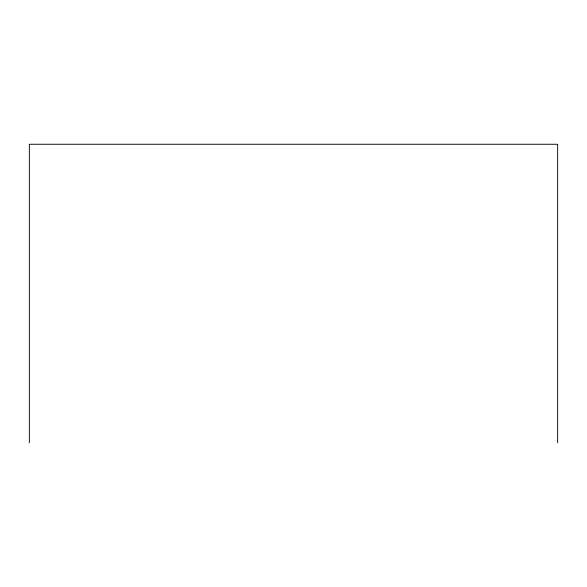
<?xml version="1.0" encoding="UTF-8"?>
<svg xmlns="http://www.w3.org/2000/svg" width="587" height="587" viewBox="0 0 587 587"><rect width="100%" height="100%" fill="white"/><g stroke="black" fill="none" stroke-linecap="round" stroke-linejoin="round"><path stroke-width="0.88" d="M557.65 442.737L557.65 144.263L29.35 144.263L29.35 442.737"/></g></svg>
